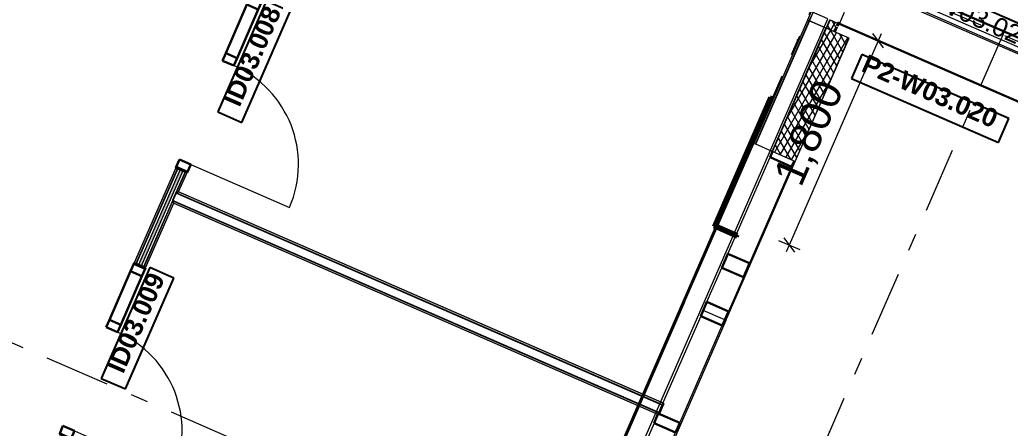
# Model space of a CAD drawing. Header units: millimetres. Extents: x -50172 to 90294, y -80883 to 25069.
# Drawn here: x 3473 to 11467, y -7864 to -4564 of the extents above; entities that cross this region are included whole.
import ezdxf
from ezdxf.enums import TextEntityAlignment as Align

# ---------------------------------------------------------------- set-up
doc = ezdxf.new("R2010")
doc.units = ezdxf.units.MM
doc.header["$MEASUREMENT"] = 0
for name, pattern in [('DGN Style 4', [5938.379518, 2967.335175, -1483.667587, 3.709169, -1483.667587]), ('Double Dashed', [1093.611073, 529.166651, -211.666656, 141.111112, -211.666656]), ('Hidden Line', [55, 45, -10])]:
    doc.linetypes.add(name, pattern=pattern)
for name, color, linetype in [('A-05-M_Gross_Int_Circulation', 7, 'Continuous'), ('A-15-MG_Structural_Grid', 7, 'Continuous'), ('A-25-M_Curtain_Wall', 7, 'Continuous'), ('A-25-M_Wall_Ext_Existing_HUB', 7, 'Continuous'), ('A-25-M_Wall_Int', 7, 'Continuous'), ('ArchiCAD Window Markers', 7, 'Continuous'), ('ArchiCAD Windows', 7, 'Continuous'), ('New_A-15-MG_Structural_Grid_Phase_2', 7, 'Continuous'), ('New_A-20-M_Floor_Slab', 7, 'Continuous'), ('New_A-25-M_Wall_Ext', 7, 'Continuous'), ('New_A-25-M_Wall_Int', 7, 'Continuous'), ('New_A-95-P_Drawing', 7, 'Continuous'), ('New_ArchiCAD Door Markers', 7, 'Continuous'), ('New_ArchiCAD Doors', 7, 'Continuous'), ('New_ArchiCAD Windows', 7, 'Continuous')]:
    doc.layers.add(name, color=color, linetype=linetype)
for name, color, linetype, lineweight, true_color in [('A-05-M_Gross_Int_Circulation_Pen_No__74', 7, 'Continuous', 20, 0x606060), ('A-15-MG_Structural_Grid_Pen_No__163', 7, 'Continuous', 0, 0x750077), ('A-25-M_Curtain_Wall_Pen_No__46', 7, 'Continuous', 35, 0x444444), ('A-25-M_Wall_Ext_Existing_HUB_Pen_No__107', 7, 'Continuous', 15, 0xa6a6a6), ('A-25-M_Wall_Int_Pen_No__107', 7, 'Continuous', 15, 0xa6a6a6), ('A-25-M_Wall_Int_Pen_No__27', 7, 'Continuous', 50, 0x2a2a2a), ('ArchiCAD Windows_Pen_No__23', 7, 'Continuous', 30, 0x2a2a2a), ('ArchiCAD Windows_Pen_No__43', 7, 'Continuous', 30, 0x444444), ('New_A-15-MG_Structural_Grid_Phase_2_Pen_No__222', 7, 'Continuous', 13, 0x65af33), ('New_A-25-M_Wall_Ext_Pen_No__107', 7, 'Continuous', 15, 0xa6a6a6), ('New_A-25-M_Wall_Int_Pen_No__107', 7, 'Continuous', 15, 0xa6a6a6), ('New_ArchiCAD Doors_Pen_No__43', 7, 'Continuous', 30, 0x444444), ('New_ArchiCAD Doors_Pen_No__63', 7, 'Continuous', 20, 0x606060), ('New_ArchiCAD Windows_Pen_No__23', 7, 'Continuous', 30, 0x2a2a2a)]:
    doc.layers.add(name, color=color, linetype=linetype, lineweight=lineweight, true_color=true_color)
for name, color, linetype, lineweight in [('A-25-M_Curtain_Wall_Pen_No__85', 8, 'Continuous', 20), ('A-25-M_Wall_Ext_Existing_HUB_Pen_No__1', 7, 'Continuous', 13), ('A-25-M_Wall_Ext_Existing_HUB_Pen_No__195', 7, 'Continuous', 35), ('A-25-M_Wall_Int_Pen_No__193', 7, 'Continuous', 18), ('A-25-M_Wall_Int_Pen_No__195', 7, 'Continuous', 35), ('A-25-M_Wall_Int_Pen_No__4', 7, 'Continuous', 20), ('A-30-M_Stair_Pen_No__1', 7, 'Continuous', 13), ('A-30-M_Stair_Pen_No__2', 8, 'Continuous', 15), ('ArchiCAD Window Markers_Pen_No__1', 7, 'Continuous', 13), ('ArchiCAD Window Markers_Pen_No__5', 7, 'Continuous', 25), ('ArchiCAD Windows_Pen_No__1', 7, 'Continuous', 13), ('ArchiCAD Windows_Pen_No__83', 8, 'Continuous', 20), ('ArchiCAD Zone Stamps_Pen_No__9', 7, 'Continuous', 13), ('New_A-15-MG_Structural_Grid_Pen_No__8', 7, 'Continuous', 35), ('New_A-20-M_Floor_Slab_Pen_No__89', 8, 'Continuous', 20), ('New_A-25-M_Wall_Ext_Pen_No__1', 7, 'Continuous', 13), ('New_A-25-M_Wall_Int_Pen_No__1', 7, 'Continuous', 13), ('New_A-95-P_Drawing_Pen_No__1', 7, 'Continuous', 13), ('New_ArchiCAD Door Markers_Pen_No__1', 7, 'Continuous', 13), ('New_ArchiCAD Door Markers_Pen_No__5', 7, 'Continuous', 25), ('New_ArchiCAD Doors_Pen_No__1', 7, 'Continuous', 13), ('New_ArchiCAD Windows_Pen_No__1', 7, 'Continuous', 13), ('New_ArchiCAD Windows_Pen_No__3', 7, 'Continuous', 18)]:
    doc.layers.add(name, color=color, linetype=linetype, lineweight=lineweight)
doc.styles.add('GENERATED_STYLE_1', font='')
doc.styles.add('GENERATED_STYLE_2', font='')
doc.styles.add('GENERATED_STYLE_3', font='')
doc.styles.add('GENERATED_STYLE_4', font='')
doc.styles.get('GENERATED_STYLE_1').set_extended_font_data('Arial', bold=True)
doc.styles.get('GENERATED_STYLE_2').set_extended_font_data('Swis721 BT', bold=True)
doc.styles.get('GENERATED_STYLE_3').set_extended_font_data('Arial')
doc.styles.get('GENERATED_STYLE_4').set_extended_font_data('Swis721 BT')
doc.dimstyles.new('GENERATED_STYLE__1', dxfattribs={"dimtxt": 250, "dimasz": 95, "dimexe": 0.18, "dimexo": 0, "dimgap": 0.09, "dimtad": 1, "dimdec": 0, "dimzin": 0, "dimdsep": 46, "dimtxsty": 'GENERATED_STYLE_4', "dimblk": 'ARROWHEAD_2', "dimblk1": 'ARROWHEAD_2', "dimblk2": 'ARROWHEAD_2', "dimcen": 0.09, "dimclrd": 7, "dimclre": 7, "dimclrt": 7, "dimadec": 0, "dimazin": 0, "dimtfac": 1, "dimtdec": 4, "dimtmove": 0, "dimatfit": 3, "dimfxl": 1, "dimtolj": 1, "dimtzin": 0, "dimarcsym": 0})
pattern_1 = [(103.994, (0, 0), (-1137.96, 451.32), [0, -965.2, 0, -1079.5, 0, -1031.875]), (73.994, (0, 0), (-1195.13, 1745.3), [0, -520.7, 0, -869.95, 0, -333.375]), (33.994, (-311.5, -716.2), (785.41, 1814.82), [0, -317.5, 0, -1143, 0, -1492.25]), (23.994, (-311.5, -716.2), (250.28, 1972.77), [0, -158.75, 0, -749.3, 0, -857.25])]
pattern_2 = [(60, (0, 0), (-43.30127, 25), []), (120, (0, 0), (43.30127, 25), [])]
pattern_3 = [(0, (0, 0), (0, 200), [])]
pattern_4 = [(156.4404, (0, 0), (69.2305, 158.7675), [0, -100]), (156.4404, (-80.45, -59.4), (69.2305, 158.7675), [0, -100])]

# ---------------------------------------------------------------- blocks, each defined once
blk = doc.blocks.new('Wall_4_1', base_point=(10012.5, -4563.9))
at = {"layer": 'New_A-25-M_Wall_Ext_Pen_No__107', "linetype": 'Continuous'}
h = blk.add_hatch(dxfattribs=at)
h.set_pattern_fill('Plaster_0001', color=256, style=0, pattern_type=2)
h.set_pattern_definition([(66.4404, (0, 0), (-158.7675, 69.2305), [0, -100]), (66.4404, (-59.4, 80.45), (-158.7675, 69.2305), [0, -100])])
h.paths.add_polyline_path([(9845.1, -4572.6), (9875, -4504), (9861.3, -4498), (9831.3, -4566.7)])
at = {"layer": 'New_A-25-M_Wall_Ext_Pen_No__107', "linetype": 'Continuous', "lineweight": 0, "true_color": 0x535353}
for points in [[(9846.9, -4573.4), (9876.9, -4504.8), (9875, -4504), (9845.1, -4572.6)], [(9982.6, -4632.6), (10012.5, -4563.9), (10010.7, -4563.1), (9980.8, -4631.8)]]:
    blk.add_hatch(color=251, dxfattribs=at).paths.add_polyline_path(points)
at = {"layer": 'New_A-25-M_Wall_Ext_Pen_No__1', "linetype": 'Continuous'}
for p, q in [((9845.1, -4572.6), (9875, -4504)), ((9846.9, -4573.4), (9876.9, -4504.8)), ((9980.8, -4631.8), (10010.7, -4563.1))]:
    blk.add_line(p, q, dxfattribs=at)
at = {"layer": 'New_A-25-M_Wall_Ext_Pen_No__1', "linetype": 'Continuous', "flags": 128}
for points in [[(9861.3, -4498), (9831.3, -4566.7)], [(9845.1, -4572.6), (9831.3, -4566.7)], [(9846.9, -4573.4), (9845.1, -4572.6)], [(9980.8, -4631.8), (9846.9, -4573.4)], [(9982.6, -4632.6), (9980.8, -4631.8)], [(9982.6, -4632.6), (10012.5, -4563.9)]]:
    blk.add_lwpolyline(points, dxfattribs=at)
blk = doc.blocks.new('Stair 03_INB 3252_10_1', base_point=(12780.6, -1779.5))
at = {"layer": 'A-05-M_Gross_Int_Circulation_Pen_No__74', "linetype": 'Continuous'}
for p, q in [((12943.2, 2203.9), (10185.1, -4121.5)), ((14182.4, 1663.5), (12943.2, 2203.9)), ((13890.7, 994.4), (14182.4, 1663.5)), ((15080.6, 475.5), (13890.7, 994.4)), ((12614.2, -5180.7), (15080.6, 475.5)), ((10185.1, -4121.5), (12614.2, -5180.7))]:
    blk.add_line(p, q, dxfattribs=at)
at = {"layer": 'ArchiCAD Zone Stamps_Pen_No__9'}
for tag, height, style, p in [('ROOM_NAME', 250, 'GENERATED_STYLE_1', (12541.3, -478.7)), ('zoneNameLine2', 250, 'GENERATED_STYLE_1', (12352.9, -910.9)), ('ROOM_NUMBER', 200, 'GENERATED_STYLE_3', (12164.5, -1331.6)), ('measuredAreaCode', 200, 'GENERATED_STYLE_3', (12007.4, -1691.7)), ('DUMMY_649', 200, 'GENERATED_STYLE_3', (12314.8, -1825.7)), ('DUMMY_650', 200, 'GENERATED_STYLE_3', (12804.2, -2039.1)), ('DUMMY_651', 133.3, 'GENERATED_STYLE_3', (13083.5, -2145.6))]:
    blk.add_attdef(tag, text='', height=height, rotation=336.44041, dxfattribs=dict(at, style=style)).set_placement(p, align=Align.TOP_LEFT)
blk = doc.blocks.new('Slab_3_1', base_point=(-21949.4, -20986.7))
at = {"layer": 'New_A-20-M_Floor_Slab_Pen_No__89', "linetype": 'Continuous', "flags": 128}
blk.add_lwpolyline([(2041.7, -22791.9), (9993.6, -4555.7), (6071.3, -2845.4), (6261, -2410.4), (4700.2, -1729.9), (4510.6, -2164.8), (4033.4, -1956.7), (2040.8, -6526.2), (-3151, -4262.3), (-10733.6, -11317.1), (-11116.4, -10905.7), (-21949.5, -20986.6)], dxfattribs=at)
blk = doc.blocks.new('Window 19_2')
at = {"layer": 'ArchiCAD Windows_Pen_No__1', "linetype": 'Continuous'}
for p, q in [((-910.7, 0), (-910.7, -50)), ((910.7, 0), (910.7, -50))]:
    blk.add_line(p, q, dxfattribs=at)
at = {"layer": 'ArchiCAD Windows_Pen_No__23', "linetype": 'Continuous'}
for p, q in [((-910.7, 355), (910.7, 355)), ((-910.7, -119.5), (910.7, -119.5))]:
    blk.add_line(p, q, dxfattribs=at)
at = {"layer": 'ArchiCAD Windows_Pen_No__43', "linetype": 'Continuous'}
for p, q in [((-910.7, 0), (-860.7, 0)), ((-860.7, 0), (-860.7, -50)), ((860.7, -50), (860.7, 0)), ((860.7, 0), (910.7, 0)), ((-860.7, -50), (-910.7, -50)), ((910.7, -50), (860.7, -50))]:
    blk.add_line(p, q, dxfattribs=at)
at = {"layer": 'ArchiCAD Windows_Pen_No__83', "linetype": 'Continuous'}
for p, q in [((-860.7, 0), (860.7, 0)), ((860.7, -50), (-860.7, -50))]:
    blk.add_line(p, q, dxfattribs=at)
blk = doc.blocks.new('Window Stamp 18_6')
at = {"layer": 'ArchiCAD Window Markers_Pen_No__5', "linetype": 'Continuous'}
for p, q in [((647.4, 366.4), (-647.4, 366.4)), ((-647.4, 366.4), (-647.4, 154.6)), ((647.4, 366.4), (-647.4, 366.4)), ((647.4, 154.6), (647.4, 366.4)), ((-647.4, 154.6), (647.4, 154.6))]:
    blk.add_line(p, q, dxfattribs=at)
at = {"layer": 'ArchiCAD Window Markers_Pen_No__1', "style": 'GENERATED_STYLE_2'}
blk.add_attdef('AC_WIDO_ID', text='', height=150, rotation=180, dxfattribs=at).set_placement((588.6, 410.5), align=Align.BOTTOM_LEFT)
blk = doc.blocks.new('Wall_9_1', base_point=(44635.4, -19661.2))
at = {"layer": 'A-25-M_Wall_Ext_Existing_HUB_Pen_No__107', "linetype": 'Continuous'}
h = blk.add_hatch(dxfattribs=at)
h.set_pattern_fill('613_01__ad_AR_SAND_0001', color=256, style=0, pattern_type=2)
h.set_pattern_definition(pattern_1)
h.paths.add_polyline_path([(10036.4, -4462.5), (10089.4, -4597.4), (10213.1, -4313.7), (10119.1, -4272.8)])
h = blk.add_hatch(dxfattribs=at)
h.set_pattern_fill('613_01__ad_AR_SAND_0001', color=256, style=0, pattern_type=2)
h.set_pattern_definition(pattern_1)
h.paths.add_polyline_path([(10012.5, -4563.9), (10078.5, -4592.7), (10083.3, -4581.9), (10046, -4487.1)])
at = {"layer": 'A-25-M_Wall_Ext_Existing_HUB_Pen_No__107', "linetype": 'Continuous', "lineweight": 0, "true_color": 0x535353}
blk.add_hatch(color=251, dxfattribs=at).paths.add_polyline_path([(10083.3, -4581.9), (10078.5, -4592.7), (10080.4, -4593.5), (10084.3, -4584.5)])
at = {"layer": 'A-25-M_Wall_Ext_Existing_HUB_Pen_No__107', "linetype": 'Continuous'}
h = blk.add_hatch(dxfattribs=at)
h.set_pattern_fill('613_01__ad_AR_SAND_0001', color=256, style=0, pattern_type=2)
h.set_pattern_definition(pattern_1)
h.paths.add_polyline_path([(10080.4, -4593.5), (10089.4, -4597.4), (10084.3, -4584.5)])
at = {"layer": 'A-25-M_Wall_Ext_Existing_HUB_Pen_No__1', "linetype": 'Continuous'}
blk.add_line((10089.4, -4597.4), (10130.3, -4503.5), dxfattribs=at)
blk.add_line((10089.4, -4597.4), (10130.3, -4503.5), dxfattribs=at)
at = {"layer": 'A-25-M_Wall_Ext_Existing_HUB_Pen_No__1', "linetype": 'Continuous', "flags": 128}
for points in [[(10012.5, -4563.9), (10078.5, -4592.7)], [(10080.4, -4593.5), (10089.4, -4597.4)]]:
    blk.add_lwpolyline(points, dxfattribs=at)
at = {"layer": 'A-25-M_Wall_Ext_Existing_HUB_Pen_No__195', "linetype": 'Hidden Line'}
for p, q in [((10083.3, -4581.9), (10078.5, -4592.7)), ((10080.4, -4593.5), (10084.3, -4584.5))]:
    blk.add_line(p, q, dxfattribs=at)
at = {"layer": 'ArchiCAD Window Markers'}
ref = blk.add_blockref('Window Stamp 18_6', (10924.2, -4961.5), dxfattribs=dict(at, rotation=156.4404141930047))
ref.add_attrib('AC_WIDO_ID', 'P2-W03.020', dxfattribs={"layer": 'ArchiCAD Window Markers_Pen_No__1', "color": 7, "height": 150, "rotation": 336.44041, "style": 'GENERATED_STYLE_2'}).set_placement((10238.2, -5017.2), align=Align.BOTTOM_LEFT)
at = {"layer": 'ArchiCAD Windows', "color": 251, "linetype": 'Continuous', "lineweight": 20, "true_color": 0x606060, "xscale": -1, "zscale": 1000, "rotation": 156.4404141930047}
blk.add_blockref('Window 19_2', (11066.1, -4636), dxfattribs=at)
blk = doc.blocks.new('*X439')
at = {"layer": 'New_A-25-M_Wall_Int_Pen_No__107', "linetype": 'Continuous'}
blk.add_hatch(color=256, dxfattribs=at).paths.add_polyline_path([(4765.9, -5774), (4430.3, -6543.5), (4453.2, -6553.5), (4788.8, -5784)])
blk = doc.blocks.new('Door with Sidelight on Side 2 19_8')
at = {"layer": 'New_ArchiCAD Doors_Pen_No__1', "linetype": 'Continuous'}
for p, q in [((-755, 0), (-755, -15)), ((755, 0), (755, -15)), ((-755, -15), (-755, -18)), ((-755, -18), (-755, -37)), ((-755, -37), (-755, -62)), ((-755, -62), (-755, -82)), ((755, -15), (755, -18)), ((755, -18), (755, -37)), ((755, -37), (755, -62)), ((755, -62), (755, -82)), ((-755, -82), (-755, -85)), ((-755, -85), (-755, -100)), ((755, -82), (755, -85)), ((755, -85), (755, -100))]:
    blk.add_line(p, q, dxfattribs=at)
at = {"layer": 'New_ArchiCAD Doors_Pen_No__43', "linetype": 'Continuous'}
for p, q in [((-748, 0), (-755, 0)), ((-755, 0), (-755, -100)), ((-682, 0), (-748, 0)), ((-748, 0), (-748, -100)), ((-254, 0), (-682, 0)), ((-682, 0), (-682, -100)), ((-682, -100), (-682, 0)), ((-254, -100), (-254, 0)), ((-188, 0), (-254, 0)), ((-254, 0), (-254, -100)), ((-188, -100), (-188, 0)), ((748, 0), (682, 0)), ((682, 0), (682, -100)), ((748, 0), (755, 0)), ((748, -100), (748, 0)), ((755, 0), (755, -100)), ((-748, -100), (-755, -100)), ((-748, -100), (-682, -100)), ((-682, -100), (-254, -100)), ((-254, -100), (-188, -100)), ((682, -100), (748, -100)), ((748, -100), (755, -100))]:
    blk.add_line(p, q, dxfattribs=at)
at = {"layer": 'New_ArchiCAD Doors_Pen_No__63', "linetype": 'Continuous'}
blk.add_line((682, 0), (682, 870), dxfattribs=at)
blk.add_arc((682, 0), 870, 90, 180, dxfattribs=at)
blk = doc.blocks.new('Door Stamp 17_16')
at = {"layer": 'New_ArchiCAD Door Markers_Pen_No__5', "linetype": 'Continuous'}
for p, q in [((206.6, 241.9), (-770.5, 241.9)), ((-770.5, 241.9), (-770.5, 30.2)), ((206.6, 241.9), (-770.5, 241.9)), ((206.6, 30.2), (206.6, 241.9)), ((-770.5, 30.2), (206.6, 30.2))]:
    blk.add_line(p, q, dxfattribs=at)
at = {"layer": 'New_ArchiCAD Door Markers_Pen_No__1', "style": 'GENERATED_STYLE_2'}
blk.add_attdef('AC_WIDO_ID', text='', height=150, rotation=180, dxfattribs=at).set_placement((147.8, 286.5), align=Align.BOTTOM_LEFT)
blk = doc.blocks.new('Wall_88_1', base_point=(9768.7, 5794.2))
at = {"layer": 'New_A-25-M_Wall_Int_Pen_No__107', "linetype": 'Continuous'}
for points in [[(4731, -5758.8), (4395.5, -6528.3), (4409.2, -6534.3), (4744.8, -5764.8)], [(4808.9, -5792.7), (4741, -5948.6), (4754.7, -5954.6), (4822.7, -5798.7)], [(4748.7, -5968.3), (4754.7, -5954.6), (4741, -5948.6), (4735, -5962.3)], [(4473.4, -6562.3), (4487.1, -6568.3), (4714.8, -6046.2), (4701, -6040.2)], [(4714.8, -6046.2), (4720.8, -6032.5), (4707, -6026.5), (4701, -6040.2)]]:
    blk.add_hatch(color=256, dxfattribs=at).paths.add_polyline_path(points)
at = {"layer": 'New_A-25-M_Wall_Int_Pen_No__107', "linetype": 'Continuous', "lineweight": 0, "true_color": 0x535353}
for points in [[(4744.8, -5764.8), (4409.2, -6534.3), (4412, -6535.5), (4747.5, -5766)], [(4705.5, -6022.5), (4708.2, -6023.7), (4808.9, -5792.7), (4806.2, -5791.5)], [(4747.5, -5971.1), (4748.7, -5968.3), (4735, -5962.3), (4733.8, -5965.1)], [(4704.3, -6025.3), (4470.6, -6561.1), (4473.4, -6562.3), (4707, -6026.5)], [(4707, -6026.5), (4708.2, -6023.7), (4705.5, -6022.5), (4704.3, -6025.3)], [(4720.8, -6032.5), (4722, -6029.7), (4708.2, -6023.7), (4707, -6026.5)]]:
    blk.add_hatch(color=251, dxfattribs=at).paths.add_polyline_path(points)
at = {"layer": 'New_A-25-M_Wall_Int_Pen_No__1', "linetype": 'Continuous'}
for p, q in [((4744.8, -5764.8), (4409.2, -6534.3)), ((4747.5, -5766), (4412, -6535.5)), ((4765.9, -5774), (4430.3, -6543.5)), ((4788.8, -5784), (4453.2, -6553.5)), ((4806.2, -5791.5), (4705.5, -6022.5)), ((4744.8, -5764.8), (4731, -5758.8)), ((4808.9, -5792.7), (4741, -5948.6)), ((4747.5, -5766), (4744.8, -5764.8)), ((4765.9, -5774), (4747.5, -5766)), ((4788.8, -5784), (4765.9, -5774)), ((4806.2, -5791.5), (4788.8, -5784)), ((4808.9, -5792.7), (4806.2, -5791.5)), ((4822.7, -5798.7), (4808.9, -5792.7)), ((4733.8, -5965.1), (4708.2, -6023.7)), ((4747.5, -5971.1), (4733.8, -5965.1)), ((4741, -5948.6), (4735, -5962.3)), ((4748.7, -5968.3), (4735, -5962.3)), ((4704.3, -6025.3), (4470.6, -6561.1)), ((4701, -6040.2), (4473.4, -6562.3)), ((4707, -6026.5), (4701, -6040.2)), ((4705.5, -6022.5), (4704.3, -6025.3)), ((4707, -6026.5), (4720.8, -6032.5)), ((4722, -6029.7), (4708.2, -6023.7)), ((4409.2, -6534.3), (4395.5, -6528.3)), ((4412, -6535.5), (4409.2, -6534.3)), ((4430.3, -6543.5), (4412, -6535.5)), ((4453.2, -6553.5), (4430.3, -6543.5)), ((4470.6, -6561.1), (4453.2, -6553.5)), ((4473.4, -6562.3), (4470.6, -6561.1)), ((4487.1, -6568.3), (4473.4, -6562.3))]:
    blk.add_line(p, q, dxfattribs=at)
at = {"layer": 'New_A-25-M_Wall_Int_Pen_No__1', "linetype": 'Continuous', "flags": 128}
for points in [[(4731, -5758.8), (4395.5, -6528.3)], [(4754.7, -5954.6), (4822.7, -5798.7)], [(4487.1, -6568.3), (4714.8, -6046.2)]]:
    blk.add_lwpolyline(points, dxfattribs=at)
at = {"layer": 'New_A-25-M_Wall_Int', "color": 250, "lineweight": 50, "true_color": 0x2a2a2a}
blk.add_blockref('*X439', (0, 0), dxfattribs=at)
at = {"layer": 'New_ArchiCAD Door Markers'}
ref = blk.add_blockref('Door Stamp 17_16', (5124.5, -5106.7), dxfattribs=dict(at, rotation=246.440411583999))
ref.add_attrib('AC_WIDO_ID', 'ID03.008', dxfattribs={"layer": 'New_ArchiCAD Door Markers_Pen_No__1', "color": 7, "height": 150, "rotation": 66.44041, "style": 'GENERATED_STYLE_2'}).set_placement((5287.2, -5294.3), align=Align.BOTTOM_LEFT)
ref = blk.add_blockref('Door Stamp 17_16', (4185.4, -7260.4), dxfattribs=dict(at, rotation=246.440411583999))
ref.add_attrib('AC_WIDO_ID', 'ID03.009', dxfattribs={"layer": 'New_ArchiCAD Door Markers_Pen_No__1', "color": 7, "height": 150, "rotation": 66.44041, "style": 'GENERATED_STYLE_2'}).set_placement((4348.1, -7448.3), align=Align.BOTTOM_LEFT)
at = {"layer": 'New_ArchiCAD Doors', "color": 251, "linetype": 'Continuous', "lineweight": 20, "true_color": 0x606060, "zscale": 1000, "rotation": 246.440411583999}
for p in [(5124.5, -5106.7), (4185.4, -7260.4)]:
    blk.add_blockref('Door with Sidelight on Side 2 19_8', p, dxfattribs=at)
blk = doc.blocks.new('Wall_96_1', base_point=(4623.1, -6006.3))
at = {"layer": 'New_A-25-M_Wall_Int_Pen_No__107', "linetype": 'Continuous', "lineweight": 0, "true_color": 0x535353}
for points in [[(4747.5, -5971.1), (8666, -7679.7), (8667.2, -7677), (4748.7, -5968.3)], [(4720.8, -6032.5), (8639.3, -7741.1), (8640.5, -7738.4), (4722, -6029.7)]]:
    blk.add_hatch(color=251, dxfattribs=at).paths.add_polyline_path(points)
at = {"layer": 'New_A-25-M_Wall_Int_Pen_No__107', "linetype": 'Continuous'}
for points in [[(4748.7, -5968.3), (8667.2, -7677), (8673.2, -7663.2), (4754.7, -5954.6)], [(4714.8, -6046.2), (8633.3, -7754.9), (8639.3, -7741.1), (4720.8, -6032.5)]]:
    blk.add_hatch(color=256, dxfattribs=at).paths.add_polyline_path(points)
at = {"layer": 'New_A-25-M_Wall_Int_Pen_No__1', "linetype": 'Continuous'}
for p, q in [((4747.5, -5971.1), (8666, -7679.7)), ((4748.7, -5968.3), (8667.2, -7677)), ((4720.8, -6032.5), (8639.3, -7741.1)), ((4722, -6029.7), (8640.5, -7738.4))]:
    blk.add_line(p, q, dxfattribs=at)
at = {"layer": 'New_A-25-M_Wall_Int_Pen_No__1', "linetype": 'Continuous', "flags": 128}
for points in [[(8673.2, -7663.2), (4754.7, -5954.6)], [(4714.8, -6046.2), (8633.3, -7754.9)], [(8667.2, -7677), (8673.2, -7663.2)], [(8633.3, -7754.9), (8639.3, -7741.1)], [(8639.3, -7741.1), (8640.5, -7738.4)], [(8640.5, -7738.4), (8666, -7679.7)], [(8666, -7679.7), (8667.2, -7677)]]:
    blk.add_lwpolyline(points, dxfattribs=at)
blk = doc.blocks.new('Triple Window 19_2')
at = {"layer": 'New_ArchiCAD Windows_Pen_No__1', "linetype": 'Continuous'}
for p, q in [((-1175, -0.5), (-1175, 0)), ((1175, -0.5), (1175, 0)), ((-1175, -190), (-1175, -0.5)), ((1175, -190), (1175, -0.5))]:
    blk.add_line(p, q, dxfattribs=at)
at = {"layer": 'New_ArchiCAD Windows_Pen_No__23', "linetype": 'Continuous'}
for p, q in [((-1175, 0), (-1125, 0)), ((-1125, 0), (-1125, -190)), ((-268, -190), (-268, 0)), ((-268, 0), (-225, 0)), ((-225, 0), (-182, 0)), ((-182, 0), (-182, -190)), ((662.5, -190), (662.5, 0)), ((662.5, 0), (725, 0)), ((725, 0), (812.5, 0)), ((812.5, 0), (812.5, -190)), ((1100, -190), (1100, 0)), ((1100, 0), (1175, 0)), ((-1125, -190), (-1175, -190)), ((-225, -190), (-268, -190)), ((-182, -190), (-225, -190)), ((725, -190), (662.5, -190)), ((812.5, -190), (725, -190)), ((1175, -190), (1100, -190))]:
    blk.add_line(p, q, dxfattribs=at)
at = {"layer": 'New_ArchiCAD Windows_Pen_No__3', "linetype": 'Continuous'}
for p, q in [((-1175, 165), (1175, 165)), ((-1125, 0), (-268, 0)), ((-182, 0), (662.5, 0)), ((812.5, 0), (1100, 0)), ((-1175, -200), (1175, -200)), ((-268, -190), (-1125, -190)), ((662.5, -190), (-182, -190)), ((1100, -190), (812.5, -190))]:
    blk.add_line(p, q, dxfattribs=at)
blk = doc.blocks.new('Double Window 19_5')
at = {"layer": 'New_ArchiCAD Windows_Pen_No__1', "linetype": 'Continuous'}
for p, q in [((-700, -0.5), (-700, 0)), ((700, -0.5), (700, 0)), ((-700, -190), (-700, -0.5)), ((700, -190), (700, -0.5))]:
    blk.add_line(p, q, dxfattribs=at)
at = {"layer": 'New_ArchiCAD Windows_Pen_No__23', "linetype": 'Continuous'}
for p, q in [((-700, 0), (-625, 0)), ((-625, 0), (-625, -190)), ((-325, -190), (-325, 0)), ((-325, 0), (-250, 0)), ((-250, 0), (-200, 0)), ((-200, 0), (-200, -190)), ((650, -190), (650, 0)), ((650, 0), (700, 0)), ((-625, -190), (-700, -190)), ((-250, -190), (-325, -190)), ((-200, -190), (-250, -190)), ((700, -190), (650, -190))]:
    blk.add_line(p, q, dxfattribs=at)
at = {"layer": 'New_ArchiCAD Windows_Pen_No__3', "linetype": 'Continuous'}
for p, q in [((-700, 165), (700, 165)), ((-625, 0), (-325, 0)), ((-200, 0), (650, 0)), ((-700, -200), (700, -200)), ((-325, -190), (-625, -190)), ((650, -190), (-200, -190))]:
    blk.add_line(p, q, dxfattribs=at)
blk = doc.blocks.new('Wall_259_1', base_point=(10165.9, -4712.5))
at = {"layer": 'New_A-25-M_Wall_Ext_Pen_No__107', "linetype": 'Continuous'}
h = blk.add_hatch(dxfattribs=at)
h.set_pattern_fill('Plaster_0001', color=256, style=0, pattern_type=2)
h.set_pattern_definition([(66.4404, (0, 0), (-158.7675, 69.2305), [0, -100]), (66.4404, (-59.4, 80.45), (-158.7675, 69.2305), [0, -100])])
h.paths.add_polyline_path([(9396.9, -5562.9), (9410.7, -5568.9), (9845.1, -4572.6), (9831.3, -4566.7)])
at = {"layer": 'New_A-25-M_Wall_Ext_Pen_No__107', "linetype": 'Continuous', "lineweight": 0, "true_color": 0x535353}
for points in [[(9845.1, -4572.6), (9410.7, -5568.9), (9413.4, -5570.1), (9847.8, -4573.8)], [(9979.8, -4631.4), (9545.4, -5627.6), (9548.2, -5628.8), (9982.6, -4632.6)]]:
    blk.add_hatch(color=251, dxfattribs=at).paths.add_polyline_path(points)
at = {"layer": 'New_A-25-M_Wall_Ext_Pen_No__107', "linetype": 'Continuous'}
for points in [[(9982.6, -4632.6), (9548.2, -5628.8), (9548.6, -5629), (9983, -4632.8)], [(10165.3, -4712.3), (9730.9, -5708.5), (9731.5, -5708.8), (10165.9, -4712.5)]]:
    blk.add_hatch(color=256, dxfattribs=at).paths.add_polyline_path(points)
h = blk.add_hatch(dxfattribs=at)
h.set_pattern_fill('Batt_Insulation_0001', color=256, style=0, pattern_type=2)
h.set_pattern_definition(pattern_2)
h.paths.add_polyline_path([(9983, -4632.8), (9548.6, -5629), (9722.4, -5704.8), (9730.9, -5708.5), (10165.3, -4712.3)])
at = {"layer": 'New_A-25-M_Wall_Ext_Pen_No__1', "linetype": 'Continuous'}
for p, q in [((9410.7, -5568.9), (9845.1, -4572.6)), ((9413.4, -5570.1), (9847.8, -4573.8)), ((9545.4, -5627.6), (9979.8, -4631.4)), ((9548.2, -5628.8), (9982.6, -4632.6)), ((9548.6, -5629), (9983, -4632.8)), ((9730.9, -5708.5), (10165.3, -4712.3)), ((9410.7, -5568.9), (9396.9, -5562.9)), ((9413.4, -5570.1), (9410.7, -5568.9)), ((9545.4, -5627.6), (9413.4, -5570.1)), ((9548.2, -5628.8), (9545.4, -5627.6)), ((9548.6, -5629), (9548.2, -5628.8)), ((9722.4, -5704.8), (9548.6, -5629)), ((9730.9, -5708.5), (9722.4, -5704.8)), ((9731.5, -5708.8), (9730.9, -5708.5))]:
    blk.add_line(p, q, dxfattribs=at)
at = {"layer": 'New_A-25-M_Wall_Ext_Pen_No__1', "linetype": 'Continuous', "flags": 128}
for points in [[(9831.3, -4566.7), (9396.9, -5562.9)], [(10165.9, -4712.5), (9831.3, -4566.7)], [(9731.5, -5708.8), (10165.9, -4712.5)]]:
    blk.add_lwpolyline(points, dxfattribs=at)
at = {"layer": 'New_ArchiCAD Windows', "color": 251, "linetype": 'Continuous', "lineweight": 20, "true_color": 0x606060, "zscale": 1000, "rotation": 66.44041158399281}
blk.add_blockref('Double Window 19_5', (9268.4, -6270.5), dxfattribs=at)
at = {"layer": 'New_ArchiCAD Windows', "color": 251, "linetype": 'Continuous', "lineweight": 20, "true_color": 0x606060, "xscale": -1, "zscale": 1000, "rotation": 66.44041158399281}
blk.add_blockref('Triple Window 19_2', (8519, -7989.2), dxfattribs=at)
blk = doc.blocks.new('Wall_444_1', base_point=(10080.4, -4593.5))
at = {"layer": 'A-25-M_Wall_Int_Pen_No__107', "linetype": 'Continuous'}
h = blk.add_hatch(dxfattribs=at)
h.set_pattern_fill('Batt_Insulation_0001', color=256, style=0, pattern_type=2)
h.set_pattern_definition(pattern_2)
h.paths.add_polyline_path([(10048.6, -4661.4), (10078.5, -4592.7), (10012.5, -4563.9), (9982.6, -4632.6)])
at = {"layer": 'A-25-M_Wall_Int_Pen_No__107', "linetype": 'Continuous', "lineweight": 0, "true_color": 0x535353}
blk.add_hatch(color=251, dxfattribs=at).paths.add_polyline_path([(10050.4, -4662.2), (10080.4, -4593.5), (10078.5, -4592.7), (10048.6, -4661.4)])
at = {"layer": 'A-25-M_Wall_Int_Pen_No__193', "linetype": 'Continuous', "flags": 128}
for points in [[(10048.6, -4661.4), (9982.6, -4632.6)], [(10050.4, -4662.2), (10048.6, -4661.4)]]:
    blk.add_lwpolyline(points, dxfattribs=at)
at = {"layer": 'A-25-M_Wall_Int_Pen_No__195', "linetype": 'Hidden Line'}
blk.add_line((10048.6, -4661.4), (10078.5, -4592.7), dxfattribs=at)
at = {"layer": 'A-25-M_Wall_Int_Pen_No__195', "linetype": 'Hidden Line', "flags": 128}
blk.add_lwpolyline([(10050.4, -4662.2), (10080.4, -4593.5)], dxfattribs=at)
at = {"layer": 'A-25-M_Wall_Int_Pen_No__4', "linetype": 'Continuous', "flags": 128}
blk.add_lwpolyline([(10012.5, -4563.9), (9982.6, -4632.6)], dxfattribs=at)
blk = doc.blocks.new('Wall_474_1', base_point=(9073.8, -6234.7))
at = {"layer": 'A-25-M_Wall_Int_Pen_No__107', "linetype": 'Continuous'}
blk.add_hatch(color=256, dxfattribs=at).paths.add_polyline_path([(9073.8, -6234.7), (9260.6, -6316.1), (9266.6, -6302.4), (9093.5, -6226.9)])
at = {"layer": 'A-25-M_Wall_Int_Pen_No__27', "linetype": 'Continuous', "flags": 128}
for points in [[(9073.8, -6234.7), (9260.6, -6316.1)], [(9266.6, -6302.4), (9093.5, -6226.9)], [(9260.6, -6316.1), (9266.6, -6302.4)]]:
    blk.add_lwpolyline(points, dxfattribs=at)
blk = doc.blocks.new('Wall_475_1', base_point=(9073.8, -6234.7))
at = {"layer": 'A-25-M_Wall_Int_Pen_No__107', "linetype": 'Continuous'}
blk.add_hatch(color=256, dxfattribs=at).paths.add_polyline_path([(9093.5, -6226.9), (9543.9, -5194.1), (9530.1, -5188.1), (9073.8, -6234.7)])
at = {"layer": 'A-25-M_Wall_Int_Pen_No__27', "linetype": 'Continuous', "flags": 128}
for points in [[(9530.1, -5188.1), (9073.8, -6234.7)], [(9093.5, -6226.9), (9543.9, -5194.1)], [(9543.9, -5194.1), (9530.1, -5188.1)]]:
    blk.add_lwpolyline(points, dxfattribs=at)
blk = doc.blocks.new('Wall_478_1', base_point=(3768.4, -1922.9))
at = {"layer": 'New_A-25-M_Wall_Ext_Pen_No__107', "linetype": 'Continuous'}
for points in [[(1946.2, -6103.7), (3769.1, -1923.2), (3768.4, -1922.9), (1945.5, -6103.4)], [(2068.1, -6322.7), (3951.8, -2002.9), (3951.3, -2002.7), (2067.7, -6322.5)], [(1946.2, -6103.7), (1945.5, -6103.4), (1945.9, -6104.3)]]:
    blk.add_hatch(color=256, dxfattribs=at).paths.add_polyline_path(points)
h = blk.add_hatch(dxfattribs=at)
h.set_pattern_fill('Batt_Insulation_0001', color=256, style=0, pattern_type=2)
h.set_pattern_definition(pattern_2)
h.paths.add_polyline_path([(2107.6, -6230.8), (3951.3, -2002.7), (3769.1, -1923.2), (1945.9, -6104.3), (1976.1, -6173.4)])
at = {"layer": 'New_A-25-M_Wall_Ext_Pen_No__107', "linetype": 'Continuous', "lineweight": 0, "true_color": 0x535353}
for points in [[(2063.7, -6340.4), (3954.5, -2004.1), (3951.8, -2002.9), (2060.9, -6339.2)], [(2137.7, -6538.4), (4089.3, -2062.8), (4086.5, -2061.6), (2134.9, -6537.2)], [(2059.7, -6340.8), (2060.5, -6339), (2045.4, -6332.4), (2046.5, -6335.1)], [(2060.1, -6341), (2060.9, -6339.2), (2060.5, -6339), (2059.7, -6340.8)], [(2062.9, -6342.2), (2063.7, -6340.4), (2060.9, -6339.2), (2060.1, -6341)], [(2134.6, -6537.1), (2134.8, -6537.5), (2134.9, -6537.2)], [(2136.9, -6540.3), (2137.7, -6538.4), (2134.9, -6537.2), (2134.8, -6537.5), (2135.8, -6539.8)]]:
    blk.add_hatch(color=251, dxfattribs=at).paths.add_polyline_path(points)
at = {"layer": 'New_A-25-M_Wall_Ext_Pen_No__107', "linetype": 'Continuous'}
h = blk.add_hatch(dxfattribs=at)
h.set_pattern_fill('Plaster_0001', color=256, style=0, pattern_type=2)
h.set_pattern_definition([(246.4404, (0, 0), (-158.7675, 69.2305), [0, -100]), (246.4404, (59.4, -80.45), (-158.7675, 69.2305), [0, -100])])
h.paths.add_polyline_path([(2150.6, -6546.3), (4103, -2068.8), (4089.3, -2062.8), (2136.9, -6540.3)])
h = blk.add_hatch(dxfattribs=at)
h.set_pattern_fill('Batt_Insulation_0001', color=256, style=0, pattern_type=2)
h.set_pattern_definition(pattern_2)
h.paths.add_polyline_path([(2067.7, -6322.5), (2107.6, -6230.8), (1976.1, -6173.4), (2034.8, -6308.1)])
h = blk.add_hatch(dxfattribs=at)
h.set_pattern_fill('Plywood_0001', color=256, style=0, pattern_type=2)
h.set_pattern_definition(pattern_3)
h.paths.add_polyline_path([(2060.5, -6339), (2067.7, -6322.5), (2034.8, -6308.1), (2045.4, -6332.4)])
h = blk.add_hatch(dxfattribs=at)
h.set_pattern_fill('Plywood_0001', color=256, style=0, pattern_type=2)
h.set_pattern_definition(pattern_3)
h.paths.add_polyline_path([(2060.9, -6339.2), (2068.1, -6322.7), (2067.7, -6322.5), (2060.5, -6339)])
h = blk.add_hatch(dxfattribs=at)
h.set_pattern_fill('Plaster_0001', color=256, style=0, pattern_type=2)
h.set_pattern_definition(pattern_4)
h.paths.add_polyline_path([(2135.8, -6539.8), (2136.4, -6541.3), (2136.9, -6540.3)])
h = blk.add_hatch(dxfattribs=at)
h.set_pattern_fill('Plaster_0001', color=256, style=0, pattern_type=2)
h.set_pattern_definition(pattern_4)
h.paths.add_polyline_path([(2136.9, -6540.3), (2136.4, -6541.3), (2144.6, -6560), (2150.6, -6546.3)])
at = {"layer": 'New_A-25-M_Wall_Ext_Pen_No__1', "linetype": 'Continuous'}
for p, q in [((3769.1, -1923.2), (1945.9, -6104.3)), ((3951.8, -2002.9), (2060.9, -6339.2)), ((3954.5, -2004.1), (2062.9, -6342.2)), ((3951.3, -2002.7), (2067.7, -6322.5)), ((4086.5, -2061.6), (2134.9, -6537.2)), ((4089.3, -2062.8), (2136.9, -6540.3)), ((2067.7, -6322.5), (2034.8, -6308.1)), ((2060.5, -6339), (2045.4, -6332.4)), ((2059.7, -6340.8), (2046.5, -6335.1)), ((2060.1, -6341), (2059.7, -6340.8)), ((2062.9, -6342.2), (2060.1, -6341)), ((2060.9, -6339.2), (2060.5, -6339)), ((2068.1, -6322.7), (2067.7, -6322.5)), ((2134.9, -6537.2), (2134.6, -6537.1)), ((2136.9, -6540.3), (2135.8, -6539.8))]:
    blk.add_line(p, q, dxfattribs=at)
at = {"layer": 'New_A-25-M_Wall_Ext_Pen_No__1', "linetype": 'Continuous', "flags": 128}
for points in [[(3768.4, -1922.9), (1945.5, -6103.4)], [(3768.4, -1922.9), (3769.1, -1923.2)], [(3769.1, -1923.2), (3951.3, -2002.7)], [(2150.6, -6546.3), (4103, -2068.8)], [(3951.3, -2002.7), (3951.8, -2002.9)], [(3951.8, -2002.9), (3954.5, -2004.1)], [(3954.5, -2004.1), (4086.5, -2061.6)], [(4086.5, -2061.6), (4089.3, -2062.8)], [(4089.3, -2062.8), (4103, -2068.8)], [(2144.6, -6560), (2150.6, -6546.3)]]:
    blk.add_lwpolyline(points, dxfattribs=at)
blk = doc.blocks.new('Standard grid marker')
at = {"layer": 'A-15-MG_Structural_Grid_Pen_No__163', "linetype": 'Double Dashed'}
for p, q in [((1000, 0), (29726, 0)), ((29726, 0), (30726, 0))]:
    blk.add_line(p, q, dxfattribs=at)
blk.add_point((29726, 0), dxfattribs=at)
blk.add_point((29726, 0), dxfattribs=at)
at = {"layer": 'A-15-MG_Structural_Grid_Pen_No__163', "style": 'GENERATED_STYLE_4'}
for tag, p in [('AC_MarkerText_1_0', (-500, 41.2)), ('AC_MarkerText_1_1', (31226, 41.2))]:
    blk.add_attdef(tag, text='', height=350, rotation=90, dxfattribs=at).set_placement(p, align=Align.MIDDLE_CENTER)
blk = doc.blocks.new('Standard grid marker_3')
at = {"layer": 'A-15-MG_Structural_Grid_Pen_No__163', "linetype": 'Double Dashed'}
blk.add_line((1000, 0), (74254.8, 0), dxfattribs=at)
at = {"layer": 'A-15-MG_Structural_Grid_Pen_No__163', "style": 'GENERATED_STYLE_4'}
for tag, p in [('AC_MarkerText_1_0', (-500, 43.4)), ('AC_MarkerText_1_1', (75754.8, 43.4))]:
    blk.add_attdef(tag, text='', height=350, rotation=360, dxfattribs=at).set_placement(p, align=Align.MIDDLE_CENTER)
blk = doc.blocks.new('ST01.03')
at = {"layer": 'A-30-M_Stair_Pen_No__1', "linetype": 'Continuous'}
for p, q in [((0, 1590), (0, 4399.048)), ((0, 4399.048), (2697, 4399.048)), ((2697, 4399.048), (2697, 0)), ((650, 1355), (650, 3799.048)), ((650, 3799.048), (2047, 3799.048)), ((2047, 3799.048), (2047, 0)), ((1300, 1120), (1300, 3199.048)), ((1300, 3199.048), (1397, 3199.048)), ((1397, 3199.048), (1397, 0)), ((0, 3080), (1300, 3080)), ((2697, 3080), (1397, 3080)), ((0, 2800), (1300, 2800)), ((2697, 2800), (1397, 2800)), ((0, 2520), (1300, 2520)), ((2697, 2520), (1397, 2520)), ((0, 2240), (1300, 2240)), ((2697, 2240), (1397, 2240)), ((0, 1960), (1300, 1960)), ((2697, 1960), (1397, 1960)), ((0, 1680), (1300, 1680)), ((2697, 1680), (1397, 1680)), ((0, 1590), (1300, 1120)), ((525.532, 1400), (1300, 1400)), ((2697, 1400), (1397, 1400)), ((2697, 1120), (1397, 1120)), ((2697, 840), (1397, 840)), ((2697, 560), (1397, 560)), ((2697, 280), (1397, 280)), ((2047, 0), (1397, 280)), ((2047, 0), (2697, 280)), ((2697, 0), (1397, 0)), ((2697, 0), (1397, 0))]:
    blk.add_line(p, q, dxfattribs=at)
blk.add_point((1300, 1120), dxfattribs=at)
blk = doc.blocks.new('ST01.03_2')
at = {"layer": 'A-30-M_Stair_Pen_No__2', "linetype": 'Continuous'}
blk.add_hatch(color=256, dxfattribs=at).paths.add_polyline_path([(750, 0, 1), (550, 0, 1)])
at = {"layer": 'A-30-M_Stair_Pen_No__1', "linetype": 'Continuous'}
for p, q in [((0, 1590), (0, 4399.048)), ((0, 4399.048), (2697, 4399.048)), ((2697, 4399.048), (2697, 0)), ((650, 1355), (650, 3799.048)), ((650, 3799.048), (2047, 3799.048)), ((2047, 3799.048), (2047, 0)), ((1300, 1120), (1300, 3199.048)), ((1300, 3199.048), (1397, 3199.048)), ((1397, 3199.048), (1397, 0)), ((0, 1590), (1300, 1120)), ((0, 0), (0, 1483.665)), ((0, 1483.665), (1300, 1013.665)), ((0, 1400), (231.414, 1400)), ((650, 1248.665), (0, 968.665)), ((650, 0), (650, 1248.665)), ((650, 1248.665), (1300, 968.665)), ((0, 1120), (1005.882, 1120)), ((1300, 0), (1300, 1013.665)), ((0, 840), (1300, 840)), ((0, 560), (1300, 560)), ((0, 280), (1300, 280)), ((2047, 0), (1397, 280)), ((2047, 0), (2697, 280)), ((0, 0), (1300, 0)), ((0, 0), (1300, 0)), ((2697, 0), (1397, 0))]:
    blk.add_line(p, q, dxfattribs=at)
blk.add_circle((650, 0), 100, dxfattribs=at)
blk = doc.blocks.new('*D1204')
at = {"layer": 'New_A-95-P_Drawing_Pen_No__1', "linetype": 'Continuous'}
for p, q in [((10315.7, -4696.1), (10487.6, -4771.1)), ((10444.5, -4791.7), (10358.8, -4675.6)), ((10426.1, -4677.6), (10401.7, -4733.6)), ((10401.7, -4733.6), (9682.2, -6383.6)), ((9596.3, -6346.1), (9768.1, -6421)), ((9639.3, -6325.5), (9725.1, -6441.6)), ((9682.2, -6383.6), (9657.8, -6439.6))]:
    blk.add_line(p, q, dxfattribs=at)
at = {"layer": 'New_A-95-P_Drawing_Pen_No__1', "insert": (9819.6, -5943.4), "char_height": 250, "attachment_point": 7, "rotation": 66.44041, "style": 'GENERATED_STYLE_4'}
blk.add_mtext('\\A1;{\\fSwis721 BT|b0|i0|c0|p34;1,800}', dxfattribs=at)
blk = doc.blocks.new('ARROWHEAD_2')
at = {"color": 0, "linetype": 'Continuous', "lineweight": 0}
for p, q in [((0, 0), (-1, 0)), ((-0.378, -0.655), (0.378, 0.655))]:
    blk.add_line(p, q, dxfattribs=at)
blk = doc.blocks.new('Label_1_1', base_point=(11113.8, -4526.5))
at = {"layer": 'A-25-M_Curtain_Wall_Pen_No__85', "linetype": 'Continuous'}
for p, q in [((10618.1, -4192), (10532.6, -4385.8)), ((11695, -4667.2), (10618.1, -4192)), ((10532.6, -4385.8), (11609.6, -4861)), ((11609.6, -4861), (11695, -4667.2))]:
    blk.add_line(p, q, dxfattribs=at)
at = {"layer": 'A-25-M_Curtain_Wall_Pen_No__46', "style": 'GENERATED_STYLE_4'}
blk.add_attdef('A', text='', height=150, rotation=336.19029, dxfattribs=at).set_placement((10618.1, -4203.4), align=Align.TOP_LEFT)
blk = doc.blocks.new('Standard grid marker_43')
at = {"layer": 'New_A-15-MG_Structural_Grid_Phase_2_Pen_No__222', "linetype": 'Double Dashed'}
blk.add_line((948.6, 0), (36650.5, 0), dxfattribs=at)
at = {"layer": 'New_A-15-MG_Structural_Grid_Phase_2_Pen_No__222', "style": 'GENERATED_STYLE_4'}
for tag, p in [('AC_MarkerText_1_0', (-500, -588.3)), ('AC_MarkerText_1_1', (38099.1, -588.3))]:
    blk.add_attdef(tag, text='', height=350, rotation=90, dxfattribs=at).set_placement(p, align=Align.MIDDLE_CENTER)
blk = doc.blocks.new('Standard grid marker_45')
at = {"layer": 'New_A-15-MG_Structural_Grid_Phase_2_Pen_No__222', "linetype": 'Double Dashed'}
blk.add_line((2937.8, 0), (29897.5, 0), dxfattribs=at)
at = {"layer": 'New_A-15-MG_Structural_Grid_Phase_2_Pen_No__222', "style": 'GENERATED_STYLE_4'}
for tag, p in [('AC_MarkerText_1_0', (-500, 43.4)), ('AC_MarkerText_1_1', (33335.4, 43.4))]:
    blk.add_attdef(tag, text='', height=350, rotation=180, dxfattribs=at).set_placement(p, align=Align.MIDDLE_CENTER)

msp = doc.modelspace()

# ---------------------------------------------------------------- linework, layer by layer
at = {"layer": 'New_A-15-MG_Structural_Grid_Pen_No__8', "linetype": 'DGN Style 4'}
msp.add_line((21023.9, 21123.2), (8233.4, -8209.4), dxfattribs=at)

# ---------------------------------------------------------------- block references
at = {"layer": 'A-05-M_Gross_Int_Circulation', "linetype": 'Continuous'}
ref = msp.add_blockref('Stair 03_INB 3252_10_1', (12780.6, -1779.5), dxfattribs=at)
ref.add_attrib('ROOM_NAME', 'Stair 03', dxfattribs={"layer": 'ArchiCAD Zone Stamps_Pen_No__9', "color": 7, "height": 250, "rotation": 336.44041, "style": 'GENERATED_STYLE_1'}).set_placement((12541.3, -478.7), align=Align.TOP_LEFT)
ref.add_attrib('ROOM_NUMBER', 'INB 3252', dxfattribs={"layer": 'ArchiCAD Zone Stamps_Pen_No__9', "color": 7, "height": 200, "rotation": 336.44041, "style": 'GENERATED_STYLE_3'}).set_placement((12164.5, -1331.6), align=Align.TOP_LEFT)
ref.add_attrib('zoneNameLine2', 'ID. TF007', dxfattribs={"layer": 'ArchiCAD Zone Stamps_Pen_No__9', "color": 7, "height": 250, "rotation": 336.44041, "style": 'GENERATED_STYLE_1'}).set_placement((12352.9, -910.9), align=Align.TOP_LEFT)
ref.add_attrib('measuredAreaCode', 'A: ', dxfattribs={"layer": 'ArchiCAD Zone Stamps_Pen_No__9', "color": 7, "height": 200, "rotation": 336.44041, "style": 'GENERATED_STYLE_3'}).set_placement((12007.4, -1691.7), align=Align.TOP_LEFT)
ref.add_attrib('DUMMY_649', '17.3', dxfattribs={"layer": 'ArchiCAD Zone Stamps_Pen_No__9', "color": 7, "height": 200, "rotation": 336.44041, "style": 'GENERATED_STYLE_3'}).set_placement((12314.8, -1825.7), align=Align.TOP_LEFT)
ref.add_attrib('DUMMY_650', ' m', dxfattribs={"layer": 'ArchiCAD Zone Stamps_Pen_No__9', "color": 7, "height": 200, "rotation": 336.44041, "style": 'GENERATED_STYLE_3'}).set_placement((12804.2, -2039.1), align=Align.TOP_LEFT)
ref.add_attrib('DUMMY_651', '2', dxfattribs={"layer": 'ArchiCAD Zone Stamps_Pen_No__9', "color": 7, "height": 133.3, "rotation": 336.44041, "style": 'GENERATED_STYLE_3'}).set_placement((13083.5, -2145.6), align=Align.TOP_LEFT)
at = {"layer": 'A-15-MG_Structural_Grid', "color": 8, "linetype": 'Continuous', "lineweight": 15, "zscale": 1000}
for name, p, rotation in [('Standard grid marker', (20514.7, 19955.4), 246.440411583993), ('Standard grid marker', (21889.7, 19355.8), 246.440411583993), ('Standard grid marker_3', (-1201.2, 813.7), 336.440411583993)]:
    msp.add_blockref(name, p, dxfattribs=dict(at, rotation=rotation))
at = {"layer": 'A-25-M_Curtain_Wall', "color": 8, "linetype": 'Continuous', "lineweight": 20}
ref = msp.add_blockref('Label_1_1', (11113.8, -4526.5), dxfattribs=at)
ref.add_attrib('A', 'P2-W03.020', dxfattribs={"layer": 'A-25-M_Curtain_Wall_Pen_No__46', "color": 49, "true_color": 0x444444, "height": 150, "rotation": 336.19029, "style": 'GENERATED_STYLE_4'}).set_placement((10618.1, -4203.4), align=Align.TOP_LEFT)
at = {"layer": 'A-25-M_Wall_Ext_Existing_HUB', "color": 250, "lineweight": 50, "true_color": 0x2a2a2a}
msp.add_blockref('Wall_9_1', (44635.4, -19661.2), dxfattribs=at)
at = {"layer": 'A-25-M_Wall_Int', "color": 250, "lineweight": 50, "true_color": 0x2a2a2a}
for name, p in [('Wall_444_1', (10080.4, -4593.5)), ('Wall_475_1', (9073.8, -6234.7)), ('Wall_474_1', (9073.8, -6234.7))]:
    msp.add_blockref(name, p, dxfattribs=at)
at = {"layer": 'A-30-M_Stair_Pen_No__1', "linetype": 'Continuous', "zscale": 1000, "rotation": 156.4404115839926}
for name in ['ST01.03_2', 'ST01.03']:
    msp.add_blockref(name, (14416.7, -1047), dxfattribs=at)
at = {"layer": 'New_A-15-MG_Structural_Grid_Phase_2', "color": 8, "linetype": 'Continuous', "lineweight": 15, "zscale": 1000}
for name, p, rotation in [('Standard grid marker_43', (12179.5, 840.1), 246.440411583993), ('Standard grid marker_45', (18901.3, -13928.7), 156.4404115840001)]:
    msp.add_blockref(name, p, dxfattribs=dict(at, rotation=rotation))
at = {"layer": 'New_A-20-M_Floor_Slab', "color": 8, "linetype": 'Continuous', "lineweight": 20}
msp.add_blockref('Slab_3_1', (-21949.4, -20986.7), dxfattribs=at)
at = {"layer": 'New_A-25-M_Wall_Ext', "color": 250, "lineweight": 50, "true_color": 0x2a2a2a}
for name, p in [('Wall_478_1', (3768.4, -1922.9)), ('Wall_4_1', (10012.5, -4563.9)), ('Wall_259_1', (10165.9, -4712.5))]:
    msp.add_blockref(name, p, dxfattribs=at)
at = {"layer": 'New_A-25-M_Wall_Int', "color": 250, "lineweight": 50, "true_color": 0x2a2a2a}
for name, p in [('Wall_88_1', (9768.7, 5794.2)), ('Wall_96_1', (4623.1, -6006.3))]:
    msp.add_blockref(name, p, dxfattribs=at)

# ---------------------------------------------------------------- dimensions: what is measured, and where the dimension line sits
at = {"layer": 'New_A-95-P_Drawing', "linetype": 'Continuous'}
dim = msp.add_linear_dim(base=(9682.2, -6383.6), p1=(10089.4, -4597.4), p2=(9369.9, -6247.4), angle=246.44041, dimstyle='GENERATED_STYLE__1', dxfattribs=at)
dim.commit()
dim.dimension.update_dxf_attribs({"geometry": '*D1204', "text_midpoint": (9881.5, -5488.7), "dimtype": 160, "text_rotation": 66.44041})

doc.saveas('drawing.dxf')
